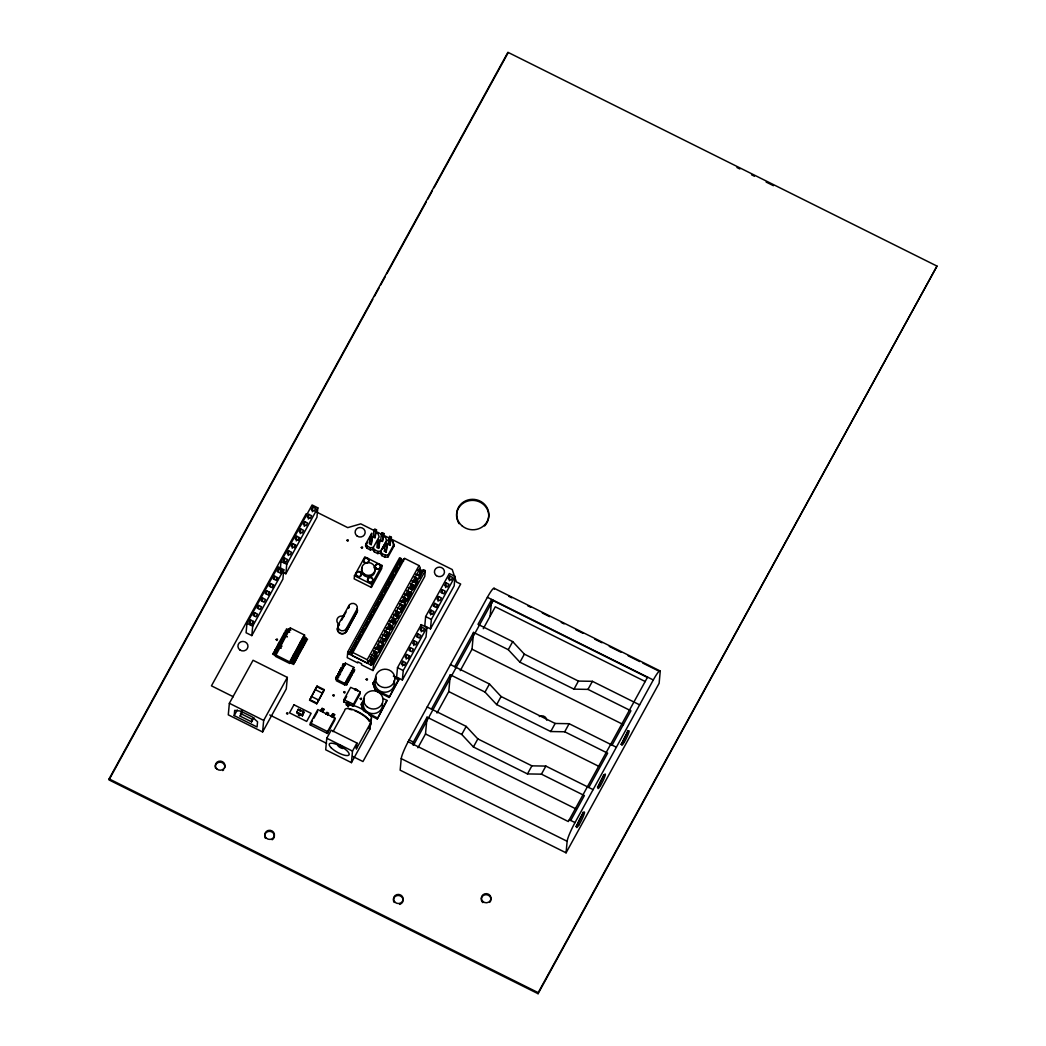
<?xml version="1.0" encoding="UTF-8"?>
<svg xmlns="http://www.w3.org/2000/svg" width="1046" height="1046" viewBox="0 0 1046 1046"><rect width="100%" height="100%" fill="white"/><g stroke="black" fill="none" stroke-linecap="round" stroke-linejoin="round"><path stroke-width="1.5" d="M331.216 716.327L333.203 717.438L334.681 714.666L332.68 713.673L331.203 716.432L331.386 715.503L333.321 717.151L331.386 716.092M291.939 662.563L291.494 663.36L292.122 661.922L294.07 663.622L293.625 664.471L291.494 663.347L291.991 661.935L289.99 660.863M294.122 658.862L294.201 658.169L293.56 659.634L295.691 660.706L296.149 659.856L294.07 658.156L293.691 659.647L294.188 658.222L292.069 657.097M294.724 657.764L295.22 656.339L293.089 655.254L292.658 656.064L294.789 657.136L295.22 656.339L294.606 657.751L295.234 656.287L293.102 655.214M295.822 655.254L293.691 654.181L294.135 653.332L296.253 654.469L295.639 655.829L297.77 656.94L298.215 656.09L296.136 654.391M296.737 653.305L296.803 653.998L297.299 652.521L296.672 653.946L298.803 655.058L299.248 654.208L297.116 653.135L296.672 653.946L297.299 652.573L295.168 651.449M297.77 651.423L297.705 652.103L298.332 650.69L300.294 652.325L299.836 653.175L297.718 652.05L298.345 650.638L296.214 649.566M298.868 650.233L299.378 648.755L298.868 650.246L298.934 649.553M299.901 648.35L300.411 646.873L298.28 645.8L297.835 646.65L299.901 648.363L300.411 646.873L299.784 648.337L301.915 649.409L302.359 648.559L300.28 646.859M300.882 645.774L300.817 646.454L301.444 644.99L300.947 646.467L302.948 647.526L303.392 646.676L301.261 645.604L300.83 646.415L302.948 647.474M301.98 644.584L302.477 643.159L300.359 642.035L299.914 642.845L301.98 644.598L302.49 643.107L300.359 642.035M303.327 641.852L305.471 642.95L305.027 643.761L302.895 642.636L303.523 641.224L303.013 642.715L303.51 641.276L301.392 640.152M109.098 778.865L109.006 779.911L538.089 993.7L936.994 266.089L507.911 52.3L109.098 778.865L538.193 992.654L538.089 993.7M229.362 703.291L228.29 714.836L262.598 731.965L286.277 688.935L287.349 677.403L253.054 660.261L229.362 703.291L263.67 720.433L262.598 731.965M234.199 715.582L234.683 710.339L240.606 711.097L252.034 716.811L257.564 721.766L257.068 727.009L234.199 715.582L237.298 709.973M246.961 623.311L246.085 632.752L251.811 635.602L282.891 579.131L283.767 569.691L278.053 566.827L246.961 623.311L252.687 626.162L251.811 635.602M253.89 717.634L251.576 721.845L240.135 716.131L241.927 710.6M250.177 624.71L250.609 619.99L253.472 621.416L253.184 624.567M254.348 615.833L254.636 612.681L257.499 614.107L256.009 616.8L253.158 615.375L254.636 612.681M258.362 608.537L258.65 605.386L261.513 606.811L260.036 609.504L257.172 608.066L258.65 605.386M262.376 601.228L262.677 598.09L265.527 599.515L264.05 602.195L261.186 600.77L262.677 598.09M251.576 721.845L251.825 719.125L240.384 713.411M266.403 593.932L266.691 590.781L269.554 592.219L269.253 595.357M270.417 586.636L270.705 583.485L273.568 584.91L273.268 588.061M274.431 579.34L274.719 576.189L277.582 577.614L277.295 580.765M278.445 572.031L278.746 568.893L281.596 570.318L281.309 573.47M280.433 567.743L281.008 561.454L312.1 504.97L317.814 507.833L316.938 517.273L285.859 573.757L282.995 572.319M273.098 653.358L275.229 654.417L274.784 655.227L272.653 654.168L273.111 653.305M275.176 649.592L277.308 650.651L276.863 651.462L274.732 650.351L275.176 649.54M274.863 654.535L274.784 655.227L275.294 653.75L275.229 654.417M275.778 652.56L275.713 653.227L276.327 651.854L275.817 653.345L273.699 652.233L274.144 651.423L276.262 652.534L276.327 651.854L275.817 653.345M284.224 562.853L284.669 558.133L287.519 559.558L286.042 562.251L283.178 560.826L284.669 558.133M276.222 651.75L275.83 653.292M276.798 646.637L277.255 645.787L279.374 646.886L278.929 647.696L276.798 646.637L279.007 647.003M277.19 650.547L277.255 649.867L276.745 651.344L277.255 649.919M277.308 650.651L277.373 649.971L276.876 651.41L276.811 650.704M278.288 643.944L280.42 644.964L279.975 645.813L277.844 644.702L278.288 643.905L280.406 645.003C280.603 642.911 279.334 647.801 280.367 644.218L279.857 645.683L279.923 645.029L282.041 646.14M277.961 648.899L277.896 649.579L275.765 648.468L276.209 647.657L278.341 648.768L278.406 648.089L277.791 649.461L278.223 648.664M278.824 647.579L279.321 646.101L278.824 647.579L279.321 646.153L279.374 646.886M279.321 642.061L281.452 643.081L281.008 643.931L278.877 642.819L279.321 642.022L281.452 643.12L281.518 642.453L280.903 643.8M285.859 573.757L286.735 564.304L317.814 507.833M288.251 555.544L288.683 550.824L291.546 552.262L290.069 554.942L287.205 553.517L288.683 550.824M281.008 643.931L280.956 643.172M281.989 641.263L281.936 641.93L282.551 640.557L282.054 641.996L279.91 640.937L280.354 640.139L282.485 641.237L282.041 642.048L282.433 640.453L282.054 641.996M283.021 639.381L282.969 640.047L283.584 638.675L283.087 640.113L280.956 639.054L281.4 638.256L283.518 639.354L283.074 640.165L283.466 638.57L283.087 640.113M284.054 633.458L284.499 632.608L286.63 633.706L286.186 634.517L284.054 633.458L286.199 634.464L286.578 632.974L286.186 634.517L286.251 633.837M284.067 637.498L284.12 638.282L281.989 637.171L282.433 636.373L284.564 637.472L284.12 638.282L284.617 636.792M292.265 548.248L292.697 543.528L295.56 544.953L295.273 548.104M285.218 635.72L283.466 634.491L283.021 635.34L285.153 636.399L285.545 634.804L285.048 636.282M285.532 630.764L287.676 631.784L287.219 632.634L285.1 631.523L285.545 630.725L287.663 631.823L287.728 631.143L287.219 632.634M285.545 634.804L285.166 636.347M286.512 633.615L286.578 632.922L286.081 634.399M287.545 631.732L287.611 631.039L289.742 632.111M296.28 540.952L296.724 536.232L299.574 537.657L299.287 540.808M288.265 630.751L288.709 629.888L286.578 628.842L286.133 629.692L288.265 630.751L288.212 629.967M290.788 630.228L288.657 629.169L288.147 630.633M290.291 627.927L275.36 656.3L289.65 663.439L304.595 635.079L290.291 627.927L288.604 632.229M300.294 533.656L300.738 528.936L303.601 530.361L302.111 533.055L299.261 531.616L300.738 528.936M289.546 661.713L292.056 662.628M289.65 663.439L304.595 635.079M304.321 526.36L304.752 521.627L307.616 523.065L306.138 525.746L303.275 524.321L304.752 521.627M292.71 660.85L290.579 659.83L292.71 660.902L293.142 660.104L292.658 661.53L293.155 660.039L291.023 658.98M294.724 652.299L296.855 653.371M295.168 656.98L295.234 656.287L297.182 658.012L296.737 658.823L294.606 657.699M295.757 650.416L297.835 652.116L298.345 650.638M295.704 655.188L295.757 655.881L296.266 654.404L295.639 655.868L296.083 655.031L298.215 656.09M308.335 519.051L308.779 514.331L311.63 515.756L310.152 518.45L307.289 517.025L308.779 514.331M295.691 660.706L293.573 659.581M297.116 653.188L297.169 652.508M297.835 646.65L299.967 647.67M297.182 658.012L295.037 656.901M298.803 649.54L300.882 651.292L301.326 650.442L299.248 648.742M312.349 511.755L312.793 507.035L315.657 508.461L314.166 511.154L311.316 509.729L312.793 507.035M300.947 641.002L303.079 642.087M301 645.787L300.947 646.48L301.313 644.977L301 645.84L298.868 644.728L299.313 643.918L301.444 645.029M301.849 644.571L302.49 643.107L301.849 644.571L303.981 645.644L304.438 644.794L302.294 643.735L304.425 644.833M303.013 642.715L303.079 642.022M296.816 711.973L296.724 713.019L302.438 715.869L304.02 712.13L298.306 709.28L296.816 711.973L302.542 714.823L302.438 715.869M303.928 640.806L304.556 639.341L302.425 638.269L301.98 639.119L306.06 641.878L306.504 641.028L304.373 639.969M298.202 710.326L298.306 709.28M305.144 638.256L305.092 638.949L305.524 638.138L307.537 639.184L307.093 639.995L304.961 638.871L305.589 637.459L305.524 638.152M298.96 714.143L298.372 715.216L299.522 715.791L300.124 714.601M299.705 710.679L300.464 710.901L300.228 709.763L299.705 710.679L300.437 710.705M303.092 711.228L303.222 712.444M309.59 700.245L317.056 686.058L324.208 689.628L324.142 690.36L316.729 703.814L309.59 700.245L317.056 686.058M310.231 724.904L310.401 723.021L317.801 709.567L334.955 718.144L334.785 720.027L327.385 733.481L310.231 724.904L312.44 720.877M316.729 703.814L324.208 689.628M320.769 710.888L320.808 710.208L322.835 711.228L322.626 712.156L324.103 709.384L322.103 708.39L320.625 711.149M322.103 708.39L324.103 709.384M370.467 723.244L356.398 748.792L356.934 743.026L331.203 730.173L326.77 738.241L325.698 749.786L351.43 762.639L369.931 729.023L370.467 723.244A14.526 4.393 28.8 0 0 358.072 711.777A14.526 4.393 28.8 0 0 344.735 710.391L333.02 731.677M327.385 733.481L327.555 731.585L334.955 718.144M339.414 624.201L337.897 627.195A4.838 4.563 5.3 0 0 339.963 633.379A4.838 4.563 5.3 0 0 346.474 631.483L356.869 612.341A4.838 4.563 5.3 0 0 357.183 608.864M338.394 624.462L337.976 625.534A4.576 4.328 5.3 0 0 345.834 629.457L357.287 608.654A4.576 4.328 5.3 0 0 349.429 604.732L338.394 624.462L337.753 628.058M335.91 678.893L336.76 675.821L338.721 676.801M332.68 713.673L334.668 714.771M336.472 679.272L336.328 680.75L344.905 685.025L353.927 667.426L345.35 663.138L336.472 679.272L345.049 683.561L344.905 685.025M335.635 678.749L336.76 675.821M333.203 717.438L333.413 716.51M340.944 672.774L338.982 671.78L338.133 674.853L338.969 671.885M338.133 674.853L339.244 672.029M338.982 671.78L339.152 673.009M340.068 670.682L340.159 669.636L342.12 670.721L340.146 669.741L341.192 667.753L343.166 668.734L341.192 667.858L340.355 670.826M342.578 666.786L343.415 663.713L345.389 664.707M345.598 631.98L346.527 628.528M342.29 666.655L343.415 663.713M348.501 608.184L348.736 605.66M346.474 631.483L356.869 612.341M344.343 666.694L342.382 665.596M345.219 664.602L345.35 663.138M354.463 575.692L354.176 578.843L371.33 587.421L381.698 568.593L381.986 565.441L364.832 556.877L354.463 575.692L371.618 584.269L371.33 587.421M372.964 670.525L373.5 664.759L371.618 663.818L371.487 665.282L348.906 653.998L400.71 559.872L400.853 558.407L399.585 557.78L347.769 651.906L347.233 657.673L357.758 662.929L357.85 661.883L361.576 663.739L361.471 664.785L372.964 670.525L424.781 576.398L425.317 570.632L423.434 569.691L371.317 664.145M343.663 701.827L343.859 699.722L350.672 687.353L360.282 691.824L360.086 693.929L353.273 706.298L343.663 701.827L346.697 696.322M345.951 681.103L347.926 682.084L346.514 684.803M348.906 653.998L400.853 558.407M346.801 684.947L346.893 683.862M348.344 706.063L348.58 704.821L346.605 703.84L346.514 704.808L348.344 706.063L346.37 705.082L346.474 703.997L348.475 704.991L349.495 703.134L347.494 702.141L346.461 704.102L348.436 705.082M351.181 652.743L353.313 648.703L351.783 652.966M348.736 680.763L350.149 677.952L349.024 680.907M346.291 631.039L356.634 612.25L356.869 609.726M350.959 676.736L352.371 673.912L351.325 675.899L349.351 674.918L351.338 675.794L351.234 676.88M349.495 703.134L347.481 702.245M353.182 672.696L354.594 669.885L352.62 668.891L354.581 669.976L353.548 671.859L351.574 670.878M353.456 672.84L353.561 671.754L351.587 670.774M365.786 543.933L367.054 546.064L370.48 547.777L373.344 547.372L373.147 549.464L370.284 549.882L366.858 548.169L365.59 546.025L365.786 543.933L371.709 533.185L371.513 535.277M354.921 645.957L357.013 641.983L355.483 646.245M366.858 548.169L367.054 546.064M353.273 706.298L353.47 704.193L360.282 691.824M355.248 690.229L355.483 688.987M355.392 689.955L355.457 688.869L357.457 689.968L355.339 689.249M358.621 639.237L360.713 635.262L359.183 639.511M370.075 537.539L369.486 543.828L371.199 544.691L372.677 536.781L370.964 535.918L370.075 537.539L371.788 538.389L371.199 544.691M370.519 540.651L370.964 535.918M357.457 689.863L357.366 690.948M370.284 549.882L370.48 547.777M351.43 762.639L352.489 751.093L356.934 743.026M364.387 628.751L362.308 632.503L364.949 629.025M373.893 530.597L373.304 536.899L375.017 537.749L376.495 529.838L374.782 528.988L373.893 530.597L375.606 531.46L375.017 537.749M366.008 625.639L368.114 621.808L366.584 626.07M375.867 532.702L378.142 533.852L379.11 536.886L373.226 547.607L373.03 549.699L374.285 551.843L377.711 553.556L380.574 553.138M374.285 551.843L374.481 549.738L373.226 547.607M362.635 709.306L361.341 704.023L364.4 698.467M377.501 541.213L376.913 547.503L378.639 548.365L380.103 540.455L378.39 539.592L377.501 541.213L379.214 542.063L378.639 548.365M377.802 545.894L378.103 542.743M371.788 615.296L369.709 619.062L372.363 615.584M377.711 553.556L377.907 551.451L374.481 549.738M381.319 534.271L380.731 540.573L382.457 541.423L383.921 533.512L382.208 532.662L381.319 534.271L383.032 535.134L382.457 541.423M381.921 535.8L382.208 532.662M375.501 608.576L373.409 612.341L376.063 608.864M383.294 536.376L385.582 537.526L386.549 540.56L380.77 551.046L380.509 553.465L381.764 555.596L385.203 557.309L388.066 556.903L393.832 546.417L393.061 541.279L390.773 540.141M370.637 665.4L370.938 662.04L373.043 658.209L370.376 656.875M377.096 605.673L379.214 601.646L377.684 605.895M381.764 555.596L381.96 553.504L380.705 551.36L386.628 540.612L389.635 539.566M373.043 658.209L372.128 661.347M375.684 652.286L374.167 656.326L376.299 652.299L373.631 650.965M384.405 551.268L384.98 544.966L386.706 545.829L386.118 552.118L384.405 551.268L385.294 549.66M393.348 676.187L398.84 678.932L398.748 679.978L389.125 697.46L375.396 690.608L372.991 683.731L376.142 677.128M375.959 655.711L376.299 652.299M385.203 557.309L385.399 555.217L381.96 553.504M383.464 547.895L385.869 543.358L387.595 544.208L386.118 552.118M348.122 706.965L348.475 705.867A13.193 3.988 28.8 0 1 360.242 708.181A13.193 3.988 28.8 0 1 371.382 717.321L370.977 724.394L369.5 727.088M375.017 648.18L377.868 649.605L379.999 645.565L379.659 648.991M380.822 598.9L382.914 594.926L381.385 599.175M388.811 538.036L388.223 544.325L389.936 545.188L391.413 537.278L389.7 536.415L388.811 538.036L390.524 538.886L389.936 545.188M375.396 690.608L373.082 682.685M389.256 541.135L389.7 536.415M388.066 556.903L388.249 554.798L394.028 544.312M378.717 641.46L381.581 642.885L383.699 638.845L381.032 637.511M384.523 592.167L386.615 588.192L385.085 592.454M383.359 642.27L383.699 638.845M393.061 541.279L393.832 546.417M369.042 714.863L377.279 718.981L386.994 700.441L382.888 698.388M382.418 634.726L385.281 636.164L387.399 632.124L384.732 630.79M390.302 581.681L388.223 585.446L390.864 581.968M387.059 635.55L387.399 632.124M386.118 628.005L388.981 629.431L391.099 625.403L388.432 624.07M394.002 574.96L391.923 578.726L394.564 575.248M390.759 628.816L391.099 625.403M389.818 621.285L392.681 622.71L394.8 618.683L392.132 617.349M395.623 572.005L397.715 568.03L396.199 572.28M386.994 700.441L377.279 718.981M394.46 622.095L394.8 618.683M393.518 614.564L396.382 615.989L398.5 611.949L395.833 610.616M401.403 561.519L399.324 565.271L401.965 561.794M389.125 697.46L398.84 678.932M396.382 615.989L398.5 611.949M400.082 609.269L402.2 605.229L399.533 603.895M401.873 608.654L402.2 605.229M397.506 667.662L396.63 677.102L402.357 679.965L426.036 636.936L426.912 627.495L421.198 624.632L397.506 667.662L403.233 670.525L402.357 679.965M400.919 601.11L403.782 602.535L405.9 598.508L403.233 597.174M405.573 601.934L405.9 598.508M404.619 594.39L407.482 595.815L409.601 591.788L406.933 590.454M402.462 665.988L402.893 661.268L405.756 662.693L404.266 665.387L401.416 663.949L402.893 661.268M409.274 595.2L409.601 591.788M408.332 587.669L411.183 589.094L413.301 585.067L410.633 583.733M406.214 659.15L406.659 654.43L409.509 655.868L409.221 659.006M412.974 588.48L413.301 585.067M412.032 580.948L414.883 582.374L417.014 578.333L414.334 577M410.124 650.756L410.411 647.605L413.275 649.03L411.797 651.723L408.934 650.298L410.411 647.605M416.674 581.759L417.014 578.333M494.287 589.094A16.488 2.053 -63.5 0 0 487.384 597.305L408.136 741.732A16.043 1.987 -63.5 0 0 401.233 758.625L400.16 770.17L566.069 852.83L659.124 683.3L660.196 671.754A16.488 2.053 -63.5 0 0 653.292 679.965L575.012 822.587A16.043 1.987 -63.5 0 0 567.141 841.285L566.069 852.83M415.733 574.215L418.583 575.653L420.714 571.613L418.047 570.279M413.732 645.5L414.177 640.767L417.027 642.205L415.55 644.885L412.699 643.46L414.177 640.767M420.374 575.039L420.714 571.613M419.368 578.294L423.434 569.691M417.642 637.092L417.929 633.941L420.793 635.367L419.315 638.06L416.452 636.635L417.929 633.941M420.91 627.783L421.198 624.632M421.25 631.836L421.695 627.116L424.558 628.541L423.068 631.222L420.217 629.797L421.695 627.116M413.105 745.118L413.392 742.059L427.056 717.177L461.757 734.462L473.407 746.975L527.472 773.922L541.436 774.158L584.387 795.561L570.724 820.456M425.644 616.565L424.768 626.005L430.481 628.868L454.173 585.838L455.049 576.398L449.322 573.535L425.644 616.565L431.357 619.428L430.481 628.868M430.586 614.891L431.017 610.171L433.881 611.596L432.403 614.29L429.54 612.851L431.017 610.171M434.495 606.484L434.783 603.333L437.646 604.771L437.346 607.909M417.903 747.785L425.5 733.965L427.056 717.177M438.104 601.228L438.536 596.508L441.399 597.933L439.921 600.626L437.058 599.201L438.536 596.508M442.013 592.821L442.301 589.669L445.165 591.108L443.674 593.788L440.824 592.363L442.301 589.669M445.622 587.564L446.067 582.844L448.917 584.269L447.44 586.963L444.576 585.538L446.067 582.844M449.388 580.739L449.819 576.019L452.683 577.444L451.205 580.125L448.342 578.7L449.819 576.019M436.993 713.019L448.76 691.576L450.316 674.788L485.017 692.073L496.667 704.599L550.732 731.533L564.709 731.782L607.648 753.172L588.82 787.481M460.253 670.643L472.021 649.2L473.577 632.399L508.278 649.697L519.927 662.21L573.993 689.144L587.97 689.392L630.908 710.796L612.08 745.105M490.116 616.225L491.672 599.436L478.009 624.331L512.71 641.616L524.36 654.142L578.425 681.077L592.402 681.325L639.629 704.86M275.176 653.685L274.68 655.11L275.294 653.737L274.732 654.469L289.781 661.974M356.634 612.25L357.052 611.178M647.579 677.115L568.318 821.541L408.136 741.732M291.612 657.947L293.743 659.019L294.188 658.222M297.718 652.063L298.149 651.266M299.182 649.383L298.751 650.181L299.365 648.808L297.247 647.683L296.803 648.533L298.934 649.605L299.365 648.808M300.228 647.5L299.784 648.298L300.398 646.925M109.791 778.486L372.781 299.352M374.35 296.489L379.07 287.911M380.639 285.048L385.346 276.471M386.915 273.607L426.167 202.1M427.736 199.237L432.443 190.66M434.012 187.796L507.807 53.346M431.488 709.096L450.316 674.788M454.749 666.72L473.577 632.399M413.641 744.935L493.111 600.156M490.26 606.026L493.215 600.639L647.487 677.494M483.291 628.672L495.281 606.811L645.33 681.574M461.757 734.462L466.189 726.395L427.199 706.965M485.017 692.073L489.45 684.006L450.46 664.576M508.278 649.697L512.71 641.616M473.407 746.975L477.839 738.907L466.189 726.395M496.667 704.599L501.099 696.518L489.45 684.006M519.927 662.21L524.36 654.142M527.472 773.922L531.891 765.842L545.868 766.09L593.108 789.625M550.732 731.533L555.165 723.466L569.129 723.701L616.369 747.236M573.993 689.144L578.425 681.077M541.436 774.158L545.868 766.09M564.709 731.782L569.129 723.701M587.97 689.392L592.402 681.325M538.193 992.654L936.994 266.089M306.19 513.717L211.449 685.836L233.297 696.754M250.609 619.99L249.131 622.671L251.994 624.109L253.472 621.416M266.691 590.781L265.213 593.474L268.064 594.899L269.554 592.219M270.705 583.485L269.227 586.178L272.091 587.604L273.568 584.91M274.719 576.189L273.241 578.883L276.105 580.308L277.582 577.614M278.746 568.893L277.268 571.574L280.119 573.012L281.596 570.318M292.697 543.528L291.219 546.221L294.083 547.646L295.56 544.953M296.724 536.232L295.234 538.925L298.097 540.351L299.574 537.657M252.687 626.162L283.767 569.691M240.135 716.131L242.45 711.921M288.657 629.169L288.33 630.071M278.406 648.089L277.791 649.461L278.341 648.716M287.232 632.569L287.728 631.143M291.494 663.399L292.109 661.987M292.527 661.517L293.142 660.104M302.895 642.689L303.51 641.276M304.961 638.923L305.589 637.511L303.458 636.386L303.013 637.236L305.144 638.322M263.67 720.433L287.349 677.403M365.59 546.025L367.813 541.998M371.788 538.389L372.677 536.781M375.606 531.46L376.495 529.838M379.214 542.063L380.103 540.455M383.032 535.134L383.921 533.512M341.624 620.16L346.069 612.093M383.464 548.091L385.686 544.051M386.706 545.829L387.595 544.208M390.524 538.886L391.413 537.278M371.618 584.269L381.986 565.441M303.092 711.188L303.275 712.457L302.582 711.921M302.791 713.058L303.288 712.13L302.608 712.091M302.542 714.823L304.02 712.13M313.931 718.184L317.631 711.463M351.378 653.449L403.181 559.322L404.671 558.407L419.041 565.598L420.335 567.886L368.532 662.013L366.937 662.863L352.567 655.685L351.378 653.449L352.855 652.534L404.671 558.407M320.677 710.587L322.796 711.319L320.717 710.509M325.803 714.287L326.888 712.313L328.614 713.176L327.529 715.15M345.049 683.561L353.927 667.426M347.926 681.979L346.88 683.966L344.919 682.881M331.438 715.529L333.229 716.863M368.532 662.013L367.224 659.725L419.041 565.598M371.042 660.706L372.428 658.196M377.305 649.318L378.691 646.807M381.005 642.597L383.647 639.119L381.581 642.885M388.406 629.156L390.485 625.39M392.799 621.18L394.185 618.67M395.819 615.702L397.885 611.936M403.22 602.261L405.286 598.495M406.92 595.54L408.986 591.775M410.62 588.806L412.686 585.054M414.321 582.086L416.386 578.32M374.167 656.326L376.246 652.56M377.868 649.605L379.384 645.552M385.281 636.164L387.36 632.399L384.719 631M388.981 629.431L391.06 625.678L388.419 624.279M392.681 622.71L394.76 618.944L392.119 617.558M403.782 602.535L405.861 598.783M407.482 595.815L409.561 592.062M411.183 589.094L413.262 585.329L410.62 583.943M414.883 582.374L416.962 578.608L414.321 577.209M418.583 575.653L420.662 571.887L418.021 570.488M372.271 663.857L376.978 655.306M378.547 652.456L383.254 643.891M384.836 641.041L389.543 632.49M391.112 629.64L392.681 626.776M394.25 623.926L395.819 621.076M397.388 618.225L398.957 615.375M400.526 612.525L405.247 603.96M406.816 601.11L411.523 592.559M413.092 589.696L417.799 581.145M373.5 664.759L425.317 570.632M361.236 705.082L364.296 699.513M372.991 683.731L376.05 678.174M406.659 654.43L405.168 657.123L408.032 658.549L409.509 655.868M434.783 603.333L433.305 606.026L436.156 607.451L437.646 604.771M370.036 721.335L371.513 718.641M403.233 670.525L426.912 627.495M431.357 619.428L455.049 576.398M377.907 551.451L380.77 551.046M385.399 555.217L388.249 554.798M343.859 699.722L353.47 704.193M736.946 167.517L739.862 168.968M751.538 174.787L754.467 176.238M766.143 182.056L773.439 185.691M494.117 588.27L660.039 670.931M508.84 596.351L511.742 597.802M527.759 605.778L530.662 607.216M542.312 613.021L549.581 616.643M561.231 622.448L564.134 623.9M575.784 629.705L583.053 633.327M594.703 639.132L601.986 642.754M609.256 646.376L620.906 652.181M628.175 655.803L639.825 661.608M642.728 663.059L658.745 671.035M487.384 597.305L653.292 679.965M472.021 649.2L623.521 724.682M501.099 696.518L555.165 723.466M448.76 691.576L598.809 766.339M477.839 738.907L531.891 765.842M425.5 733.965L575.548 808.715M409.104 739.927L413.392 742.059M569.286 819.737L575.012 822.587M401.233 758.625L567.141 841.285M316.297 511.912L347.743 527.629L360.765 523.85L452.238 569.547L456.383 581.903L460.671 584.047L362.962 761.54L352.764 756.441M400.71 559.872L403.534 561.284M419.067 569.05L423.303 571.155M412.229 580.831L414.909 582.164M408.528 587.551L411.196 588.885M406.92 590.663L409.587 591.997M404.828 594.272L407.495 595.605M403.22 597.384L405.887 598.717M401.128 600.992L403.795 602.326M399.52 604.104L402.187 605.438M397.428 607.726L400.095 609.06M395.819 610.825L398.487 612.158M393.727 614.447L396.395 615.78M281.008 561.454L286.735 564.304M390.027 621.167L392.695 622.501M386.327 627.888L388.994 629.221M382.627 634.621L385.294 635.942M381.005 637.72L383.686 639.054M378.927 641.342L381.594 642.675M377.331 644.231L379.973 645.774M375.226 648.062L377.894 649.396M373.605 651.174L376.272 652.508M371.526 654.783L374.193 656.117M370.349 657.084L373.017 658.418L370.349 661.961M352.855 652.534L367.224 659.725M368.27 660.706L370.938 662.04M347.769 651.906L349.037 652.534M394.63 677.926L398.748 679.978M343.415 663.818L345.376 664.811M350.397 672.931L352.358 674.016M375.501 689.549L389.217 696.414M348.174 676.958L350.135 678.043M337.936 673.663L339.911 674.657M337.936 673.768L339.898 674.762M347.141 678.841L349.103 679.926M336.747 675.925L338.721 676.906M291.625 657.908L293.756 658.967M316.99 686.791L322.704 689.654M365.028 711.751L377.371 717.922M315.134 689.549L322.286 693.119M311.355 696.427L318.494 699.996M368.754 728.434L369.931 729.023M309.655 699.513L316.807 703.082M331.399 715.621L333.373 716.602M310.401 723.021L327.555 731.585M326.77 738.241L352.489 751.093M269.724 714.954L326.535 743.34M361.341 704.023L363.655 711.071M223.648 769.83A4.838 4.563 5.3 0 1 222.68 770.588M215.476 768.065A4.838 4.563 5.3 0 1 219.843 762.155A4.838 4.563 5.3 0 1 224.785 767.738M482.86 902.606A4.838 4.563 5.3 0 1 482.533 896.147A4.838 4.563 5.3 0 1 489.358 895.912A4.838 4.563 5.3 0 1 489.672 902.371M394.185 902.463A4.838 4.563 5.3 0 1 395.296 896.396A4.838 4.563 5.3 0 1 401.795 896.971A4.838 4.563 5.3 0 1 401.821 903.143M400.853 903.914A4.838 4.563 5.3 0 1 399.716 904.411M265.462 838.33A4.838 4.563 5.3 0 1 266.913 832.041A4.838 4.563 5.3 0 1 273.594 833.479A4.838 4.563 5.3 0 1 272.13 839.768M488.024 520.28A16.108 15.219 5.3 0 1 484.56 525.968M459.116 523.693A16.108 15.219 5.3 0 1 457.808 521.326M457.324 520.071A16.108 15.219 5.3 0 1 471.903 500.38A16.108 15.219 5.3 0 1 488.39 518.999M339.479 624.632A4.838 4.563 5.3 0 1 337.4 618.461A4.838 4.563 5.3 0 1 343.912 616.565M539.318 716.497A4.838 4.563 5.3 0 1 546.757 720.197M583.027 812.193A8.695 1.085 -63.5 0 1 579.902 819.842A8.695 1.085 -63.5 0 1 575.797 826.523M603.738 774.72A8.054 0.994 -63.5 0 1 597.449 787.154M627.705 730.5A8.054 0.994 -63.5 0 1 621.952 742.869M621.219 743.85A8.054 0.994 -63.5 0 1 620.683 744.373M382.509 703.54A9.662 9.126 5.3 0 1 371.513 713.529A9.662 9.126 5.3 0 1 364.06 700.794M394.094 680.528A9.754 9.218 5.3 0 1 383.686 692.177A9.754 9.218 5.3 0 1 376.194 678.527M374.978 570.266A6.76 6.394 5.3 0 1 366.858 576.817A6.76 6.394 5.3 0 1 362.191 567.638M373.88 567.115A6.76 6.394 5.3 0 1 374.651 568.632M359.51 572.07A2.654 2.51 5.3 0 1 360.844 575.993A2.654 2.51 5.3 0 1 356.503 575.797A2.654 2.51 5.3 0 1 358.137 572.005M372.101 578.49A2.654 2.51 5.3 0 1 370.755 582.635A2.654 2.51 5.3 0 1 367.63 579.419M367.917 578.83A2.654 2.51 5.3 0 1 370.938 577.784M366.283 558.289A2.654 2.51 5.3 0 1 367.434 563.023M365.407 563.179A2.654 2.51 5.3 0 1 365.59 558.342M380.169 565.69A2.654 2.51 5.3 0 1 378.861 569.155A2.654 2.51 5.3 0 1 375.305 567.586A2.654 2.51 5.3 0 1 377.227 564.382M379.24 564.722A2.654 2.51 5.3 0 1 379.763 565.154M356.268 747.393A14.526 4.393 28.8 0 1 356.398 748.792M343.193 747.406A3.216 0.981 28.8 0 1 342.016 748.321A3.216 0.981 28.8 0 1 338.146 745.981A3.216 0.981 28.8 0 1 339.322 745.079M340.028 745.314A3.216 0.981 28.8 0 1 341.506 746.06M342.186 746.504A3.216 0.981 28.8 0 1 342.761 746.962M349.364 709.306A13.193 3.988 28.8 0 1 351.901 709.803M354.856 710.796A13.193 3.988 28.8 0 1 369.16 721.348M357.157 609.177A4.838 4.563 5.3 0 1 356.843 612.655M348.985 607.399A4.838 4.563 5.3 0 0 348.266 608.38L348.292 608.053A4.838 4.563 5.3 0 1 349.011 607.085M346.501 631.169A4.838 4.563 5.3 0 1 340.002 633.065A4.838 4.563 5.3 0 1 337.923 626.881M286.565 713.346C287.82 716.183 288.748 711.097 286.565 713.346M276.157 639.524C277.282 642.414 278.432 637.38 276.157 639.524M293.024 660.052L293.089 660.732L293.024 660.039M299.025 650.952C300.163 653.842 301.313 648.808 299.025 650.952M343.768 692.164C344.905 695.054 346.056 690.02 343.768 692.164M361.275 547.463C362.413 550.353 363.563 545.319 361.275 547.463M360.229 698.676C361.367 701.565 362.517 696.531 360.229 698.676M366.139 679.338C367.277 682.227 368.427 677.193 366.139 679.338M294.658 662.536L292.527 661.464L292.972 660.68L295.103 661.778L294.658 662.589M346.997 540.285C347.939 543.227 349.416 538.272 346.997 540.285M332.968 695.198C333.582 698.218 335.583 693.446 332.968 695.198M293.965 704.782L289.52 712.849L306.674 721.426L311.12 713.346L293.965 704.782M287.232 636.687L285.1 635.615L287.232 636.726M281.008 647.971L278.877 646.912L281.008 648.023M337.688 678.684L335.727 677.703L337.675 678.789M216.914 769.006A4.838 4.563 5.3 0 0 224.89 766.692A4.838 4.563 5.3 0 0 218.706 761.305A4.838 4.563 5.3 0 0 216.914 769.006M482.951 901.56A4.838 4.563 5.3 0 0 490.927 899.233A4.838 4.563 5.3 0 0 484.729 893.846A4.838 4.563 5.3 0 0 482.951 901.56M395.1 902.332A4.838 4.563 5.3 0 0 403.063 900.005A4.838 4.563 5.3 0 0 396.879 894.618A4.838 4.563 5.3 0 0 395.1 902.332M266.377 838.199A4.838 4.563 5.3 0 0 274.34 835.872A4.838 4.563 5.3 0 0 268.155 830.485A4.838 4.563 5.3 0 0 266.377 838.199M461.914 525.707A16.108 15.219 5.3 0 0 488.482 517.953A16.108 15.219 5.3 0 0 467.863 500.001A16.108 15.219 5.3 0 0 461.914 525.707M578.791 825.124A8.695 1.085 -63.5 0 0 584.518 812.18A8.695 1.085 -63.5 0 0 578.281 822.012A8.695 1.085 -63.5 0 0 578.791 825.124M600.482 785.533A8.054 0.994 -63.5 0 0 605.294 774.079A8.054 0.994 -63.5 0 0 599.227 784.16A8.054 0.994 -63.5 0 0 600.482 785.533M624.253 742.215A8.054 0.994 -63.5 0 0 629.064 730.762A8.054 0.994 -63.5 0 0 622.998 740.843A8.054 0.994 -63.5 0 0 624.253 742.215M367.355 706.991A9.662 9.126 5.3 0 0 382.901 701.304A9.662 9.126 5.3 0 0 369.787 691.354A9.662 9.126 5.3 0 0 367.355 706.991M378.443 685.012A9.754 9.218 5.3 0 0 394.63 680.685A9.754 9.218 5.3 0 0 382.431 669.545A9.754 9.218 5.3 0 0 378.443 685.012M363.877 573.731A6.76 6.394 5.3 0 0 374.991 570.358A6.76 6.394 5.3 0 0 366.257 562.905A6.76 6.394 5.3 0 0 363.877 573.731M368.27 581.341A2.654 2.51 5.3 0 0 372.742 580.412A2.654 2.51 5.3 0 0 369.617 577.209A2.654 2.51 5.3 0 0 368.27 581.341M356.83 575.627A2.654 2.51 5.3 0 0 361.315 574.699A2.654 2.51 5.3 0 0 358.177 571.482A2.654 2.51 5.3 0 0 356.83 575.627M364.296 561.95A2.654 2.51 5.3 0 0 368.767 561.022A2.654 2.51 5.3 0 0 365.642 557.819A2.654 2.51 5.3 0 0 364.296 561.95M375.932 568.004A2.654 2.51 5.3 0 0 380.417 567.076A2.654 2.51 5.3 0 0 377.279 563.859A2.654 2.51 5.3 0 0 375.932 568.004M331.046 747.655A11.271 3.413 28.8 0 0 348.305 755.408A11.271 3.413 28.8 0 0 338.224 745.092A11.271 3.413 28.8 0 0 331.046 747.655M239.952 649.984A5.034 4.759 5.3 0 0 247.954 646.768A5.034 4.759 5.3 0 0 240.946 641.799A5.034 4.759 5.3 0 0 239.952 649.984M357.144 536.062A5.034 4.759 5.3 0 0 365.146 532.845A5.034 4.759 5.3 0 0 358.137 527.877A5.034 4.759 5.3 0 0 357.144 536.062M436.444 575.679A5.034 4.759 5.3 0 0 444.445 572.476A5.034 4.759 5.3 0 0 437.437 567.494A5.034 4.759 5.3 0 0 436.444 575.679"/></g></svg>
